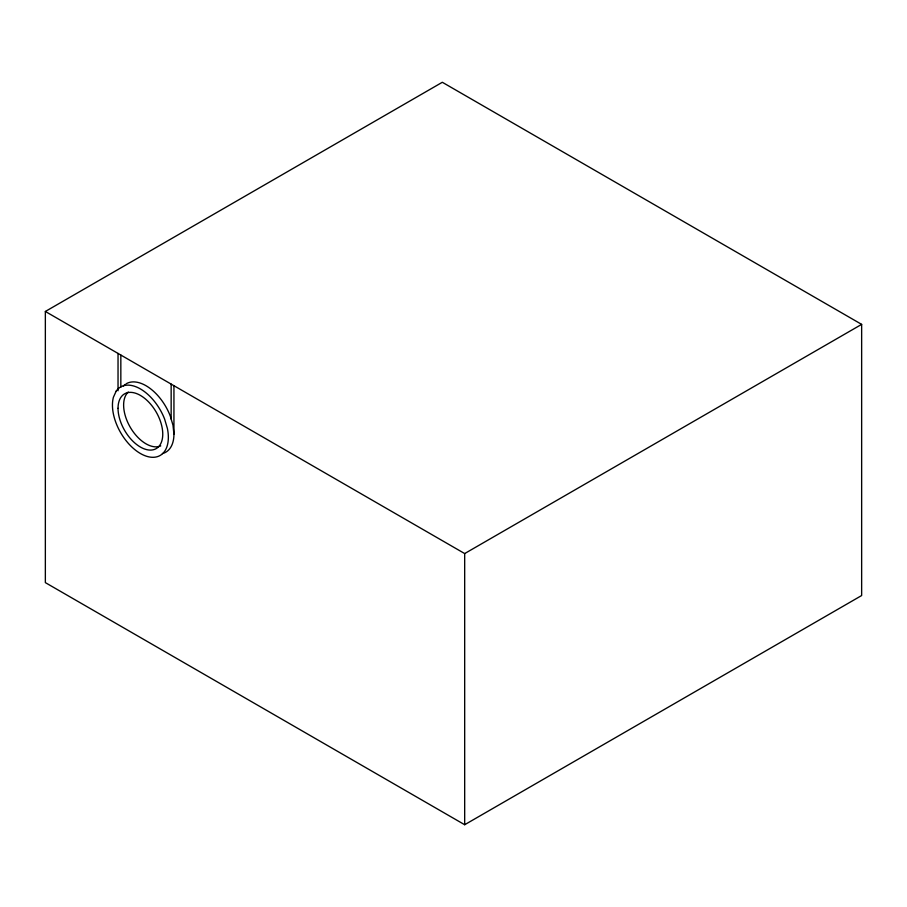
<?xml version="1.0" encoding="UTF-8"?>
<svg xmlns="http://www.w3.org/2000/svg" width="907" height="907" viewBox="0 0 907 907"><rect width="100%" height="100%" fill="white"/><g stroke="black" fill="none" stroke-linecap="round" stroke-linejoin="round"><path stroke-width="1.36" d="M45.35 311.464L442.321 82.276L861.65 324.377L861.65 595.536L464.679 824.724L45.35 582.623L45.35 311.464L464.679 553.565L861.65 324.377M162.421 453.591A39.534 22.822 60 0 0 173.94 434.136L172.988 425.224L170.199 415.825A39.534 22.822 60 0 0 126.22 383.752M464.679 553.565L464.679 824.724M173.94 385.713L173.94 434.136M171.151 384.092L171.151 419.023M120.835 355.045L120.835 387.176M118.035 353.435L118.035 390.781M123.375 385.963A39.534 22.822 60 0 1 125.223 384.398M160.743 445.915A31.632 18.265 60 0 1 130.699 428.013A31.632 18.265 60 0 1 128.25 392.028M116.187 391.098L113.398 397.277A39.534 22.822 60 0 0 140.404 453.5A39.534 22.822 60 0 0 167.398 428.455L164.609 419.057A39.534 22.822 60 0 0 116.187 391.098M118.035 408.309A31.632 18.265 60 0 0 151.582 450.042A31.632 18.265 60 0 0 151.582 405.316A31.632 18.265 60 0 0 118.035 408.309"/></g></svg>
